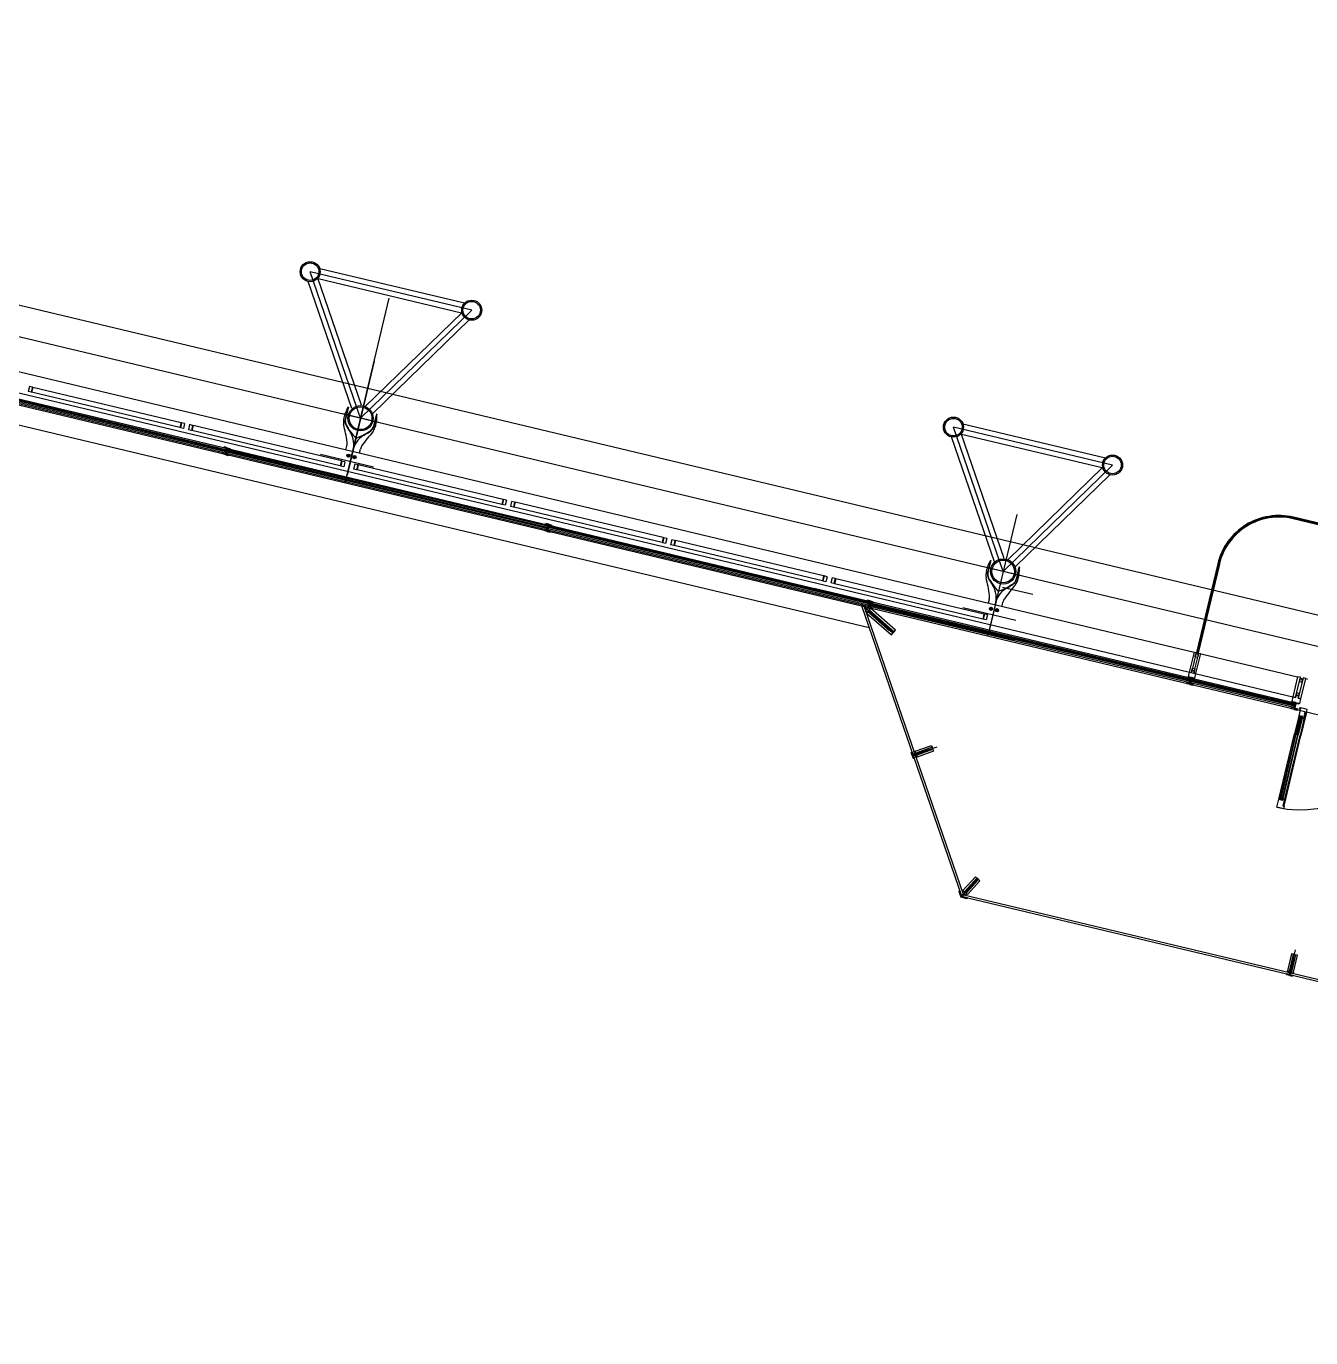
# Model space of a CAD drawing. Extents: x 809434 to 809707, y 818708 to 819364.
# Drawn here: x 809667.09 to 809679.53, y 818708.5 to 818721.19 of the extents above; entities that cross this region are included whole.
import ezdxf

# ---------------------------------------------------------------- set-up
doc = ezdxf.new("R2010")
doc.units = 0
for name, color, linetype in [('MAJ081__', 7, 'Continuous'), ('MAJ220__', 7, 'Continuous'), ('MAJ325__', 7, 'Continuous'), ('MAJ427__', 7, 'Continuous'), ('MAJ630_1', 7, 'Continuous'), ('MAJ630__', 7, 'Continuous'), ('MAJ640__', 7, 'Continuous'), ('MAJ640__1', 7, 'Continuous'), ('MAJ655__', 7, 'Continuous'), ('MMH040_B', 7, 'Continuous'), ('MMH053__', 7, 'Continuous'), ('MMH291__', 7, 'Continuous'), ('MMH292_C', 7, 'Continuous'), ('MMH294_S', 7, 'Continuous')]:
    doc.layers.add(name, color=color, linetype=linetype)

msp = doc.modelspace()

# ---------------------------------------------------------------- linework, layer by layer
at = {"layer": 'MAJ081__'}
for p, q in [((809675.182, 818715.578), (809676.147, 818712.775)), ((809675.204, 818715.572), (809676.161, 818712.791)), ((809676.121, 818712.819), (809676.131, 818712.822)), ((809676.121, 818712.819), (809676.141, 818712.761)), ((809676.131, 818712.822), (809676.147, 818712.775)), ((809676.164, 818712.8), (809676.162, 818712.793)), ((809676.2, 818712.747), (809676.141, 818712.761)), ((809676.162, 818712.793), (809676.147, 818712.775)), ((809676.17, 818712.786), (809676.154, 818712.769)), ((809676.154, 818712.769), (809685.565, 818710.524)), ((809676.202, 818712.757), (809676.154, 818712.769)), ((809676.169, 818712.785), (809685.569, 818710.543)), ((809676.177, 818712.788), (809676.17, 818712.786)), ((809676.2, 818712.747), (809676.202, 818712.757))]:
    msp.add_line(p, q, dxfattribs=at)
at = {"layer": 'MAJ220__'}
msp.add_line((809701.326, 818710.311), (809657.771, 818720.697), dxfattribs=at)
at = {"layer": 'MAJ325__'}
for p, q in [((809679.428, 818714.589), (809679.414, 818714.592)), ((809679.419, 818714.583), (809679.423, 818714.598))]:
    msp.add_line(p, q, dxfattribs=at)
for radius in [0.0035, 0.0035, 0.0015]:
    msp.add_circle((809679.421, 818714.591), radius, dxfattribs=at)
at = {"layer": 'MAJ427__'}
msp.add_line((809676.543, 818715.765), (809676.835, 818715.695), dxfattribs=at)
at = {"layer": 'MAJ630_1'}
for p, q in [((809670.461, 818717.951), (809670.198, 818716.848)), ((809670.507, 818717.357), (809670.156, 818717.441)), ((809669.94, 818717.05), (809670.453, 818716.928)), ((809670.19, 818716.785), (809670.176, 818716.788)), ((809676.68, 818716.468), (809676.417, 818715.365)), ((809676.727, 818715.874), (809676.376, 818715.957)), ((809676.16, 818715.567), (809676.672, 818715.445)), ((809676.41, 818715.302), (809676.395, 818715.305))]:
    msp.add_line(p, q, dxfattribs=at)
for points in [[(809670.207, 818717.506), (809670.179, 818717.39)], [(809670.207, 818717.506), (809670.211, 818717.505), (809670.183, 818717.389)], [(809670.487, 818717.439), (809670.483, 818717.44), (809670.455, 818717.324)], [(809670.487, 818717.439), (809670.459, 818717.323)], [(809670.187, 818717.094), (809670.196, 818717.132)], [(809670.318, 818717.063), (809670.327, 818717.101)], [(809676.426, 818716.023), (809676.398, 818715.907)], [(809676.426, 818716.023), (809676.43, 818716.022), (809676.402, 818715.906)], [(809676.706, 818715.956), (809676.702, 818715.957), (809676.675, 818715.841)], [(809676.706, 818715.956), (809676.679, 818715.84)], [(809676.407, 818715.611), (809676.416, 818715.649)], [(809676.538, 818715.58), (809676.547, 818715.618)]]:
    msp.add_lwpolyline(points, dxfattribs=at)
for centre, radius in [((809670.212, 818717.037), 0.0155), ((809670.212, 818717.037), 0.0135), ((809670.212, 818717.037), 0.0042), ((809670.27, 818717.023), 0.0155), ((809670.27, 818717.023), 0.0135), ((809670.27, 818717.023), 0.0042), ((809670.183, 818716.787), 0.003), ((809676.431, 818715.554), 0.0155), ((809676.431, 818715.554), 0.0135), ((809676.431, 818715.554), 0.0042), ((809676.49, 818715.54), 0.0155), ((809676.49, 818715.54), 0.0135), ((809676.49, 818715.54), 0.0042), ((809676.403, 818715.303), 0.003)]:
    msp.add_circle(centre, radius, dxfattribs=at)
for centre, radius, start, end in [((809670.499, 818717.334), 0.339, 149.4484, 168.2937), ((809670.334, 818717.363), 0.172, 166.8628, 187.9838), ((809670.256, 818717.372), 0.0792, 166.5877, 207.5501), ((809670.256, 818717.372), 0.075, 166.5877, 207.5501), ((809670.148, 818717.417), 0.339, 344.8816, 3.727), ((809670.183, 818717.342), 0.02, 187.9838, 195.0135), ((809668.87, 818716.99), 1.34, 7.6661, 15.0135), ((809670.688, 818717.597), 0.567, 207.5501, 215.6918), ((809670.688, 818717.597), 0.563, 207.5501, 223.9556), ((809670.212, 818717.255), 0.02, 24.2631, 35.6918), ((809670.032, 818717.145), 0.231, 343.265, 30.8189), ((809670.098, 818717.738), 0.563, 289.2198, 305.6253), ((809671.447, 818716.375), 1.34, 138.1619, 145.5092), ((809670.098, 818717.738), 0.567, 297.4836, 305.6253), ((809670.382, 818717.341), 0.075, 305.6253, 346.5877), ((809670.382, 818717.341), 0.0792, 305.6253, 346.5877), ((809670.433, 818717.282), 0.02, 318.1619, 325.1916), ((809670.308, 818717.369), 0.172, 325.1916, 346.3126), ((809670.099, 818717.155), 0.1, 346.5877, 7.6661), ((809670.48, 818717.038), 0.231, 122.3565, 169.9104), ((809670.425, 818717.077), 0.1, 145.5092, 166.5877), ((809670.369, 818717.217), 0.02, 117.4836, 128.9123), ((809670.032, 818717.145), 0.231, 343.265, 349.9104), ((809670.48, 818717.038), 0.231, 163.265, 169.9104), ((809676.718, 818715.85), 0.339, 149.4484, 168.2937), ((809676.554, 818715.88), 0.172, 166.8628, 187.9838), ((809676.403, 818715.859), 0.02, 187.9838, 195.0135), ((809675.089, 818715.507), 1.34, 7.6661, 15.0135), ((809676.475, 818715.888), 0.0792, 166.5877, 207.5501), ((809676.475, 818715.888), 0.075, 166.5877, 207.5501), ((809676.908, 818716.114), 0.567, 207.5501, 215.6918), ((809676.908, 818716.114), 0.563, 207.5501, 223.9556), ((809676.528, 818715.886), 0.172, 325.1916, 346.3126), ((809676.368, 818715.934), 0.339, 344.8816, 3.727), ((809676.431, 818715.772), 0.02, 24.2631, 35.6918), ((809676.251, 818715.662), 0.231, 343.265, 30.8189), ((809676.699, 818715.555), 0.231, 122.3565, 169.9104), ((809676.317, 818716.255), 0.563, 289.2198, 305.6253), ((809677.666, 818714.892), 1.34, 138.1619, 145.5092), ((809676.588, 818715.734), 0.02, 117.4836, 128.9123), ((809676.317, 818716.255), 0.567, 297.4836, 305.6253), ((809676.602, 818715.858), 0.075, 305.6253, 346.5877), ((809676.602, 818715.858), 0.0792, 305.6253, 346.5877), ((809676.653, 818715.799), 0.02, 318.1619, 325.1916), ((809676.318, 818715.672), 0.1, 346.5877, 7.6661), ((809676.251, 818715.662), 0.231, 343.265, 349.9104), ((809676.699, 818715.555), 0.231, 163.265, 169.9104), ((809676.644, 818715.594), 0.1, 145.5092, 166.5877)]:
    msp.add_arc(centre, radius, start, end, dxfattribs=at)
at = {"layer": 'MAJ630__'}
for p, q in [((809704.878, 818708.496), (809656.081, 818720.132)), ((809704.878, 818708.496), (809656.081, 818720.132)), ((809660.951, 818718.782), (809675.253, 818715.372)), ((809665.843, 818718.13), (809675.354, 818715.862)), ((809665.923, 818717.802), (809669.019, 818717.064)), ((809665.934, 818717.846), (809669.03, 818717.108)), ((809669.008, 818717.113), (809669.01, 818717.121)), ((809669.03, 818717.108), (809669.008, 818717.113)), ((809669.039, 818717.114), (809669.01, 818717.121)), ((809669.023, 818717.046), (809669.039, 818717.114)), ((809669.023, 818717.046), (809669.039, 818717.114)), ((809669.039, 818717.114), (809669.068, 818717.107)), ((809668.994, 818717.053), (809668.997, 818717.066)), ((809669.023, 818717.046), (809668.994, 818717.053)), ((809669.019, 818717.061), (809668.997, 818717.066)), ((809669.019, 818717.061), (809669.03, 818717.108)), ((809669.023, 818717.046), (809669.052, 818717.039)), ((809669.032, 818717.061), (809672.128, 818716.323)), ((809669.033, 818717.057), (809669.045, 818717.104)), ((809669.033, 818717.057), (809669.055, 818717.052)), ((809669.042, 818717.105), (809672.139, 818716.367)), ((809669.045, 818717.104), (809669.067, 818717.099)), ((809669.052, 818717.039), (809669.055, 818717.052)), ((809669.067, 818717.099), (809669.068, 818717.107)), ((809672.119, 818716.371), (809672.121, 818716.379)), ((809672.141, 818716.366), (809672.119, 818716.371)), ((809672.15, 818716.372), (809672.121, 818716.379)), ((809672.13, 818716.319), (809672.141, 818716.366)), ((809672.134, 818716.304), (809672.15, 818716.372)), ((809672.134, 818716.304), (809672.15, 818716.372)), ((809672.144, 818716.315), (809672.156, 818716.362)), ((809672.15, 818716.372), (809672.179, 818716.365)), ((809672.153, 818716.363), (809675.252, 818715.624)), ((809672.156, 818716.362), (809672.178, 818716.357)), ((809672.178, 818716.357), (809672.179, 818716.365)), ((809672.105, 818716.311), (809672.108, 818716.324)), ((809672.134, 818716.304), (809672.105, 818716.311)), ((809672.13, 818716.319), (809672.108, 818716.324)), ((809672.134, 818716.304), (809672.163, 818716.297)), ((809672.143, 818716.319), (809675.242, 818715.58)), ((809672.144, 818716.315), (809672.166, 818716.31)), ((809672.163, 818716.297), (809672.166, 818716.31)), ((809675.354, 818715.862), (809679.4, 818714.897)), ((809675.252, 818715.624), (809674.719, 818715.751)), ((809675.23, 818715.629), (809675.232, 818715.637)), ((809675.252, 818715.624), (809675.23, 818715.629)), ((809675.261, 818715.63), (809675.232, 818715.637)), ((809675.241, 818715.577), (809675.252, 818715.624)), ((809675.245, 818715.562), (809675.261, 818715.63)), ((809675.245, 818715.562), (809675.261, 818715.63)), ((809675.255, 818715.573), (809675.267, 818715.621)), ((809675.261, 818715.63), (809675.29, 818715.623)), ((809675.267, 818715.621), (809675.289, 818715.615)), ((809679.373, 818714.641), (809675.267, 818715.621)), ((809675.289, 818715.615), (809675.29, 818715.623)), ((809675.216, 818715.569), (809675.219, 818715.582)), ((809675.245, 818715.562), (809675.216, 818715.569)), ((809675.241, 818715.577), (809675.219, 818715.582)), ((809675.245, 818715.562), (809675.274, 818715.556)), ((809675.255, 818715.573), (809675.277, 818715.568)), ((809679.362, 818714.598), (809675.256, 818715.577)), ((809675.274, 818715.556), (809675.277, 818715.568)), ((809678.327, 818714.828), (809678.33, 818714.84)), ((809678.327, 818714.828), (809678.33, 818714.84)), ((809678.356, 818714.821), (809678.327, 818714.828)), ((809678.356, 818714.821), (809678.327, 818714.828)), ((809678.352, 818714.835), (809678.33, 818714.84)), ((809678.352, 818714.835), (809678.33, 818714.84)), ((809678.341, 818714.887), (809678.343, 818714.895)), ((809678.341, 818714.887), (809678.343, 818714.895)), ((809678.363, 818714.882), (809678.341, 818714.887)), ((809678.363, 818714.882), (809678.341, 818714.887)), ((809678.372, 818714.888), (809678.343, 818714.895)), ((809678.372, 818714.888), (809678.343, 818714.895)), ((809678.352, 818714.835), (809678.363, 818714.882)), ((809678.352, 818714.835), (809678.363, 818714.882)), ((809678.356, 818714.821), (809678.372, 818714.888)), ((809678.356, 818714.821), (809678.372, 818714.888)), ((809678.356, 818714.821), (809678.372, 818714.888)), ((809678.356, 818714.821), (809678.372, 818714.888)), ((809678.366, 818714.832), (809678.378, 818714.879)), ((809678.366, 818714.832), (809678.378, 818714.879)), ((809678.366, 818714.832), (809678.388, 818714.826)), ((809678.366, 818714.832), (809678.388, 818714.826)), ((809678.372, 818714.888), (809678.401, 818714.881)), ((809678.372, 818714.888), (809678.401, 818714.881)), ((809678.378, 818714.879), (809678.4, 818714.874)), ((809678.378, 818714.879), (809678.4, 818714.874)), ((809678.4, 818714.874), (809678.401, 818714.881)), ((809678.4, 818714.874), (809678.401, 818714.881)), ((809679.478, 818714.878), (809679.496, 818714.874)), ((809678.356, 818714.821), (809678.385, 818714.814)), ((809678.356, 818714.821), (809678.385, 818714.814)), ((809678.385, 818714.814), (809678.388, 818714.826)), ((809678.385, 818714.814), (809678.388, 818714.826)), ((809679.337, 818714.587), (809679.34, 818714.599)), ((809679.337, 818714.587), (809679.34, 818714.599)), ((809679.366, 818714.58), (809679.337, 818714.587)), ((809679.366, 818714.58), (809679.337, 818714.587)), ((809679.362, 818714.594), (809679.34, 818714.599)), ((809679.362, 818714.594), (809679.34, 818714.599)), ((809679.351, 818714.647), (809679.353, 818714.654)), ((809679.351, 818714.647), (809679.353, 818714.654)), ((809679.373, 818714.641), (809679.351, 818714.647)), ((809679.373, 818714.641), (809679.351, 818714.647)), ((809679.382, 818714.647), (809679.353, 818714.654)), ((809679.382, 818714.647), (809679.353, 818714.654)), ((809679.362, 818714.594), (809679.373, 818714.641)), ((809679.362, 818714.594), (809679.373, 818714.641)), ((809679.366, 818714.58), (809679.382, 818714.647)), ((809679.366, 818714.58), (809679.382, 818714.647)), ((809679.366, 818714.58), (809679.382, 818714.647)), ((809679.366, 818714.58), (809679.382, 818714.647)), ((809679.366, 818714.58), (809679.395, 818714.573)), ((809679.366, 818714.58), (809679.395, 818714.573)), ((809679.376, 818714.591), (809679.387, 818714.638)), ((809679.376, 818714.591), (809679.387, 818714.638)), ((809679.376, 818714.591), (809679.398, 818714.586)), ((809679.376, 818714.591), (809679.398, 818714.586)), ((809679.382, 818714.647), (809679.411, 818714.64)), ((809679.382, 818714.647), (809679.411, 818714.64)), ((809679.387, 818714.638), (809679.409, 818714.633)), ((809679.387, 818714.638), (809679.409, 818714.633)), ((809679.395, 818714.573), (809679.398, 818714.586)), ((809679.395, 818714.573), (809679.398, 818714.586)), ((809679.409, 818714.633), (809679.411, 818714.64)), ((809679.409, 818714.633), (809679.411, 818714.64)), ((809675.668, 818714.166), (809675.658, 818714.163)), ((809675.668, 818714.135), (809675.658, 818714.163)), ((809675.675, 818714.145), (809675.668, 818714.166)), ((809675.706, 818714.148), (809675.668, 818714.135)), ((809675.706, 818714.148), (809675.668, 818714.135)), ((809675.668, 818714.135), (809675.678, 818714.106)), ((809675.693, 818714.151), (809675.675, 818714.145)), ((809675.687, 818714.11), (809675.678, 818714.106)), ((809675.698, 818714.137), (809675.68, 818714.131)), ((809675.68, 818714.131), (809675.687, 818714.11)), ((809675.696, 818714.176), (809675.686, 818714.173)), ((809675.693, 818714.151), (809675.686, 818714.173)), ((809675.706, 818714.148), (809675.696, 818714.176)), ((809675.698, 818714.137), (809675.705, 818714.116)), ((809675.716, 818714.119), (809675.705, 818714.116)), ((809675.706, 818714.148), (809675.716, 818714.119)), ((809679.301, 818712.049), (809679.298, 818712.038)), ((809679.32, 818712.033), (809679.298, 818712.038)), ((809679.33, 818712.042), (809679.301, 818712.049)), ((809679.32, 818712.033), (809679.316, 818712.015)), ((809679.33, 818712.042), (809679.321, 818712.003)), ((809679.33, 818712.042), (809679.321, 818712.003)), ((809679.33, 818712.042), (809679.359, 818712.035)), ((809679.359, 818712.035), (809679.356, 818712.024)), ((809679.294, 818712.02), (809679.291, 818712.01)), ((809679.321, 818712.003), (809679.291, 818712.01)), ((809679.316, 818712.015), (809679.294, 818712.02)), ((809679.321, 818712.003), (809679.35, 818711.996)), ((809679.335, 818712.03), (809679.33, 818712.011)), ((809679.33, 818712.011), (809679.352, 818712.006)), ((809679.335, 818712.03), (809679.356, 818712.024)), ((809679.352, 818712.006), (809679.35, 818711.996))]:
    msp.add_line(p, q, dxfattribs=at)
for points in [[(809681.299, 818715.962), (809679.356, 818716.425)], [(809681.301, 818715.969), (809679.357, 818716.432)], [(809681.303, 818715.976), (809679.359, 818716.44)], [(809678.627, 818715.99), (809678.422, 818715.13)], [(809678.634, 818715.988), (809678.43, 818715.129)], [(809678.642, 818715.986), (809678.437, 818715.127)]]:
    msp.add_lwpolyline(points, dxfattribs=at)
for points in [[(809678.401, 818714.952), (809678.396, 818714.931), (809678.412, 818714.927), (809678.401, 818714.881), (809678.343, 818714.895), (809678.354, 818714.941), (809678.371, 818714.937), (809678.376, 818714.958)], [(809678.401, 818714.952), (809678.401, 818714.952), (809678.396, 818714.931), (809678.396, 818714.931)], [(809679.385, 818714.718), (809679.38, 818714.696), (809679.354, 818714.702), (809679.343, 818714.656), (809679.421, 818714.638), (809679.432, 818714.684), (809679.406, 818714.69), (809679.411, 818714.712)], [(809679.385, 818714.718), (809679.385, 818714.718), (809679.38, 818714.696), (809679.38, 818714.696)]]:
    msp.add_lwpolyline(points, close=True, dxfattribs=at)
for radius in [0.608, 0.6, 0.593]:
    msp.add_arc((809679.218, 818715.849), radius, 76.5877, 166.5877, dxfattribs=at)
at = {"layer": 'MAJ640__'}
for p, q in [((809656.107, 818720.246), (809674.244, 818715.921)), ((809665.926, 818717.814), (809669.022, 818717.076)), ((809665.929, 818717.826), (809669.025, 818717.088)), ((809665.931, 818717.836), (809669.028, 818717.098)), ((809665.931, 818717.836), (809669.028, 818717.097)), ((809669.034, 818717.073), (809672.131, 818716.335)), ((809669.037, 818717.085), (809672.134, 818716.346)), ((809669.04, 818717.095), (809672.136, 818716.357)), ((809669.04, 818717.094), (809672.136, 818716.356)), ((809672.151, 818716.353), (809675.25, 818715.614)), ((809672.151, 818716.353), (809675.25, 818715.614)), ((809672.146, 818716.331), (809675.244, 818715.592)), ((809672.148, 818716.343), (809675.247, 818715.604)), ((809674.244, 818715.921), (809679.354, 818714.702)), ((809675.249, 818715.591), (809676.659, 818715.255)), ((809675.252, 818715.603), (809676.662, 818715.267)), ((809679.365, 818714.61), (809675.259, 818715.589)), ((809679.368, 818714.621), (809675.262, 818715.6)), ((809679.37, 818714.631), (809675.264, 818715.61))]:
    msp.add_line(p, q, dxfattribs=at)
at = {"layer": 'MAJ640__1'}
for p, q in [((809654.414, 818721.195), (809703.192, 818709.563)), ((809676.549, 818715.916), (809676.403, 818715.303)), ((809675.487, 818715.324), (809675.181, 818715.592)), ((809675.493, 818715.332), (809675.48, 818715.317)), ((809675.668, 818714.135), (809675.91, 818714.218)), ((809675.87, 818714.194), (809675.863, 818714.213)), ((809675.675, 818714.145), (809675.68, 818714.131)), ((809676.141, 818712.761), (809676.302, 818712.939)), ((809676.309, 818712.932), (809676.294, 818712.946)), ((809679.321, 818712.003), (809679.38, 818712.252)), ((809679.36, 818712.21), (809679.379, 818712.205)), ((809679.33, 818712.011), (809679.316, 818712.015))]:
    msp.add_line(p, q, dxfattribs=at)
at = {"layer": 'MAJ655__'}
for points in [[(809675.218, 818715.533), (809675.245, 818715.563), (809675.258, 818715.551), (809675.232, 818715.521)], [(809675.239, 818715.529), (809675.225, 818715.513), (809675.467, 818715.302), (809675.48, 818715.317)], [(809675.252, 818715.544), (809675.239, 818715.529), (809675.45, 818715.343), (809675.463, 818715.358)], [(809675.265, 818715.559), (809675.252, 818715.544), (809675.493, 818715.332), (809675.507, 818715.347)], [(809675.703, 818714.157), (809675.696, 818714.176), (809675.857, 818714.231), (809675.863, 818714.213)], [(809675.709, 818714.138), (809675.703, 818714.157), (809675.825, 818714.2), (809675.832, 818714.181)], [(809675.716, 818714.119), (809675.709, 818714.138), (809675.87, 818714.194), (809675.876, 818714.175)], [(809676.16, 818712.828), (809676.175, 818712.814), (809676.294, 818712.946), (809676.28, 818712.959)], [(809676.19, 818712.801), (809676.205, 818712.787), (809676.324, 818712.919), (809676.309, 818712.932)], [(809676.185, 818712.781), (809676.156, 818712.807), (809676.168, 818712.821), (809676.198, 818712.794)], [(809676.175, 818712.814), (809676.19, 818712.801), (809676.282, 818712.903), (809676.268, 818712.916)], [(809679.301, 818712.049), (809679.32, 818712.044), (809679.36, 818712.21), (809679.34, 818712.214)], [(809679.32, 818712.044), (809679.34, 818712.04), (809679.37, 818712.166), (809679.35, 818712.171)], [(809679.34, 818712.04), (809679.359, 818712.035), (809679.398, 818712.2), (809679.379, 818712.205)]]:
    msp.add_lwpolyline(points, close=True, dxfattribs=at)
at = {"layer": 'MMH040_B'}
for points in [[(809678.417, 818715.132), (809678.371, 818714.937), (809678.354, 818714.941), (809678.4, 818715.135)], [(809678.459, 818715.122), (809678.412, 818714.927), (809678.396, 818714.931), (809678.442, 818715.126)], [(809678.434, 818715.117), (809678.432, 818715.107), (809678.437, 818715.106), (809678.432, 818715.084), (809678.407, 818715.09), (809678.412, 818715.112), (809678.418, 818715.111), (809678.42, 818715.12)], [(809678.406, 818714.974), (809678.401, 818714.952), (809678.376, 818714.958), (809678.381, 818714.98)], [(809679.4, 818714.897), (809679.354, 818714.702), (809679.38, 818714.696), (809679.427, 818714.891)], [(809679.452, 818714.885), (809679.406, 818714.69), (809679.432, 818714.684), (809679.478, 818714.878)], [(809679.43, 818714.879), (809679.428, 818714.87), (809679.422, 818714.871), (809679.417, 818714.85), (809679.442, 818714.844), (809679.447, 818714.865), (809679.442, 818714.866), (809679.444, 818714.876)], [(809679.391, 818714.739), (809679.385, 818714.718), (809679.411, 818714.712), (809679.416, 818714.733)]]:
    msp.add_lwpolyline(points, close=True, dxfattribs=at)
at = {"layer": 'MMH053__'}
for p, q in [((809679.407, 818714.503), (809679.369, 818714.342)), ((809679.477, 818714.555), (809679.423, 818714.329)), ((809679.485, 818714.553), (809679.431, 818714.327)), ((809679.222, 818713.725), (809679.369, 818714.342)), ((809679.261, 818713.647), (809679.423, 818714.329)), ((809679.268, 818713.645), (809679.431, 818714.327))]:
    msp.add_line(p, q, dxfattribs=at)
for points in [[(809679.444, 818714.494), (809679.459, 818714.49), (809679.474, 818714.556), (809679.485, 818714.553), (809679.491, 818714.58), (809679.47, 818714.586), (809679.47, 818714.586), (809679.429, 818714.595), (809679.429, 818714.595), (809679.429, 818714.595), (809679.429, 818714.592), (809679.429, 818714.592), (809679.407, 818714.503)], [(809679.378, 818714.339), (809679.42, 818714.513), (809679.421, 818714.514), (809679.427, 818714.512), (809679.428, 818714.511), (809679.386, 818714.337)], [(809679.398, 818714.335), (809679.439, 818714.508), (809679.441, 818714.509), (809679.446, 818714.508), (809679.447, 818714.507), (809679.406, 818714.333)], [(809679.407, 818714.503), (809679.417, 818714.5)], [(809679.444, 818714.494), (809679.449, 818714.512), (809679.421, 818714.519), (809679.421, 818714.519), (809679.417, 818714.5)], [(809679.378, 818714.339), (809679.228, 818713.71), (809679.229, 818713.709), (809679.235, 818713.707), (809679.236, 818713.708), (809679.386, 818714.337)], [(809679.398, 818714.335), (809679.248, 818713.705), (809679.249, 818713.704), (809679.254, 818713.703), (809679.256, 818713.703), (809679.406, 818714.333)], [(809679.259, 818713.716), (809679.273, 818713.713), (809679.258, 818713.647), (809679.268, 818713.645), (809679.262, 818713.617), (809679.241, 818713.623), (809679.241, 818713.623), (809679.2, 818713.632), (809679.2, 818713.632), (809679.2, 818713.632), (809679.2, 818713.635), (809679.2, 818713.635), (809679.222, 818713.725)], [(809679.222, 818713.725), (809679.231, 818713.723)], [(809679.259, 818713.716), (809679.254, 818713.698), (809679.227, 818713.704), (809679.227, 818713.704), (809679.231, 818713.723)]]:
    msp.add_lwpolyline(points, dxfattribs=at)
for points in [[(809679.425, 818714.499), (809679.428, 818714.511), (809679.439, 818714.508), (809679.436, 818714.496)], [(809679.239, 818713.721), (809679.236, 818713.708), (809679.248, 818713.705), (809679.251, 818713.718)]]:
    msp.add_lwpolyline(points, close=True, dxfattribs=at)
msp.add_arc((809679.421, 818714.591), 0.984, 256.9816, 346.9805, dxfattribs=at)
at = {"layer": 'MMH291__'}
for p, q in [((809670.329, 818717.399), (809669.841, 818718.818)), ((809671.405, 818718.445), (809669.841, 818718.818)), ((809671.336, 818718.513), (809669.933, 818718.847)), ((809670.244, 818717.492), (809669.821, 818718.723)), ((809670.339, 818717.525), (809669.915, 818718.756)), ((809671.305, 818718.417), (809669.918, 818718.748)), ((809670.179, 818716.77), (809670.607, 818718.562)), ((809670.329, 818717.399), (809671.405, 818718.445)), ((809670.377, 818717.516), (809671.311, 818718.423)), ((809670.447, 818717.444), (809671.38, 818718.351)), ((809676.549, 818715.916), (809676.068, 818717.313)), ((809677.608, 818716.946), (809676.068, 818717.313)), ((809676.558, 818716.042), (809676.142, 818717.251)), ((809677.508, 818716.918), (809676.145, 818717.243)), ((809677.539, 818717.013), (809676.16, 818717.342)), ((809676.464, 818716.009), (809676.048, 818717.218)), ((809676.549, 818715.916), (809677.608, 818716.946)), ((809676.597, 818716.033), (809677.514, 818716.924)), ((809676.666, 818715.961), (809677.583, 818716.852))]:
    msp.add_line(p, q, dxfattribs=at)
for centre, radius in [((809669.841, 818718.818), 0.0969), ((809669.841, 818718.818), 0.0849), ((809671.405, 818718.445), 0.0969), ((809671.405, 818718.445), 0.0849), ((809670.329, 818717.399), 0.122), ((809670.329, 818717.399), 0.11), ((809676.068, 818717.313), 0.0969), ((809676.068, 818717.313), 0.0849), ((809677.608, 818716.946), 0.0969), ((809677.608, 818716.946), 0.0849), ((809676.549, 818715.916), 0.122), ((809676.549, 818715.916), 0.11)]:
    msp.add_circle(centre, radius, dxfattribs=at)
at = {"layer": 'MMH292_C'}
msp.add_line((809679.491, 818714.58), (809679.491, 818714.58), dxfattribs=at)
at = {"layer": 'MMH294_S'}
for p, q in [((809667.123, 818717.707), (809667.111, 818717.658)), ((809667.14, 818717.651), (809667.111, 818717.658)), ((809667.152, 818717.7), (809667.123, 818717.707)), ((809667.152, 818717.7), (809667.14, 818717.651)), ((809667.145, 818717.652), (809667.141, 818717.653)), ((809667.157, 818717.698), (809667.145, 818717.65)), ((809668.58, 818717.308), (809667.145, 818717.65)), ((809667.156, 818717.697), (809667.151, 818717.698)), ((809668.592, 818717.356), (809667.157, 818717.698)), ((809668.592, 818717.356), (809668.58, 818717.308)), ((809668.585, 818717.308), (809668.58, 818717.31)), ((809668.596, 818717.355), (809668.585, 818717.306)), ((809668.614, 818717.3), (809668.585, 818717.306)), ((809668.596, 818717.353), (809668.591, 818717.354)), ((809668.626, 818717.348), (809668.596, 818717.355)), ((809668.626, 818717.348), (809668.614, 818717.3)), ((809668.674, 818717.337), (809668.663, 818717.288)), ((809668.692, 818717.281), (809668.663, 818717.288)), ((809668.703, 818717.33), (809668.674, 818717.337)), ((809668.703, 818717.33), (809668.692, 818717.281)), ((809668.697, 818717.282), (809668.692, 818717.283)), ((809668.708, 818717.328), (809668.697, 818717.28)), ((809670.132, 818716.938), (809668.697, 818717.28)), ((809668.708, 818717.326), (809668.703, 818717.328)), ((809670.143, 818716.986), (809668.708, 818717.328)), ((809670.143, 818716.986), (809670.132, 818716.938)), ((809670.137, 818716.938), (809670.132, 818716.94)), ((809670.148, 818716.985), (809670.137, 818716.936)), ((809670.166, 818716.929), (809670.137, 818716.936)), ((809670.148, 818716.983), (809670.143, 818716.984)), ((809670.177, 818716.978), (809670.148, 818716.985)), ((809670.177, 818716.978), (809670.166, 818716.929)), ((809670.273, 818716.955), (809670.261, 818716.907)), ((809670.29, 818716.9), (809670.261, 818716.907)), ((809670.302, 818716.948), (809670.273, 818716.955)), ((809670.302, 818716.948), (809670.29, 818716.9)), ((809670.296, 818716.901), (809670.291, 818716.902)), ((809670.307, 818716.947), (809670.295, 818716.899)), ((809671.696, 818716.565), (809670.295, 818716.899)), ((809670.306, 818716.945), (809670.301, 818716.947)), ((809671.708, 818716.613), (809670.307, 818716.947)), ((809671.708, 818716.613), (809671.696, 818716.565)), ((809671.712, 818716.612), (809671.701, 818716.563)), ((809671.712, 818716.61), (809671.707, 818716.611)), ((809671.742, 818716.605), (809671.712, 818716.612)), ((809671.742, 818716.605), (809671.73, 818716.556)), ((809671.701, 818716.565), (809671.697, 818716.567)), ((809671.73, 818716.556), (809671.701, 818716.563)), ((809671.79, 818716.594), (809671.779, 818716.545)), ((809671.808, 818716.538), (809671.779, 818716.545)), ((809671.819, 818716.587), (809671.79, 818716.594)), ((809671.819, 818716.587), (809671.808, 818716.538)), ((809671.813, 818716.539), (809671.808, 818716.54)), ((809671.824, 818716.585), (809671.813, 818716.537)), ((809673.248, 818716.195), (809671.813, 818716.537)), ((809671.824, 818716.583), (809671.819, 818716.585)), ((809673.259, 818716.243), (809671.824, 818716.585)), ((809673.259, 818716.243), (809673.248, 818716.195)), ((809673.264, 818716.242), (809673.253, 818716.193)), ((809673.264, 818716.24), (809673.259, 818716.241)), ((809673.293, 818716.235), (809673.264, 818716.242)), ((809673.293, 818716.235), (809673.282, 818716.186)), ((809673.342, 818716.223), (809673.33, 818716.175)), ((809673.371, 818716.217), (809673.342, 818716.223)), ((809673.253, 818716.195), (809673.248, 818716.197)), ((809673.282, 818716.186), (809673.253, 818716.193)), ((809673.36, 818716.168), (809673.33, 818716.175)), ((809673.371, 818716.217), (809673.36, 818716.168)), ((809673.365, 818716.169), (809673.36, 818716.17)), ((809673.376, 818716.215), (809673.364, 818716.167)), ((809674.799, 818715.825), (809673.364, 818716.167)), ((809673.376, 818716.213), (809673.371, 818716.215)), ((809674.811, 818715.873), (809673.376, 818716.215)), ((809674.811, 818715.873), (809674.799, 818715.825)), ((809674.816, 818715.872), (809674.804, 818715.823)), ((809674.815, 818715.87), (809674.811, 818715.871)), ((809674.845, 818715.865), (809674.816, 818715.872)), ((809674.845, 818715.865), (809674.834, 818715.816)), ((809674.894, 818715.853), (809674.882, 818715.805)), ((809674.923, 818715.846), (809674.894, 818715.853)), ((809674.923, 818715.846), (809674.911, 818715.798)), ((809674.928, 818715.845), (809674.916, 818715.797)), ((809674.927, 818715.843), (809674.922, 818715.845)), ((809676.363, 818715.503), (809674.928, 818715.845)), ((809674.805, 818715.825), (809674.8, 818715.826)), ((809674.834, 818715.816), (809674.804, 818715.823)), ((809674.911, 818715.798), (809674.882, 818715.805)), ((809674.917, 818715.799), (809674.912, 818715.8)), ((809676.351, 818715.455), (809674.916, 818715.797)), ((809676.363, 818715.503), (809676.351, 818715.455)), ((809676.368, 818715.502), (809676.356, 818715.453)), ((809676.367, 818715.5), (809676.362, 818715.501)), ((809676.397, 818715.495), (809676.368, 818715.502)), ((809676.397, 818715.495), (809676.385, 818715.446)), ((809676.357, 818715.455), (809676.352, 818715.456)), ((809676.385, 818715.446), (809676.356, 818715.453))]:
    msp.add_line(p, q, dxfattribs=at)

doc.saveas('drawing.dxf')
